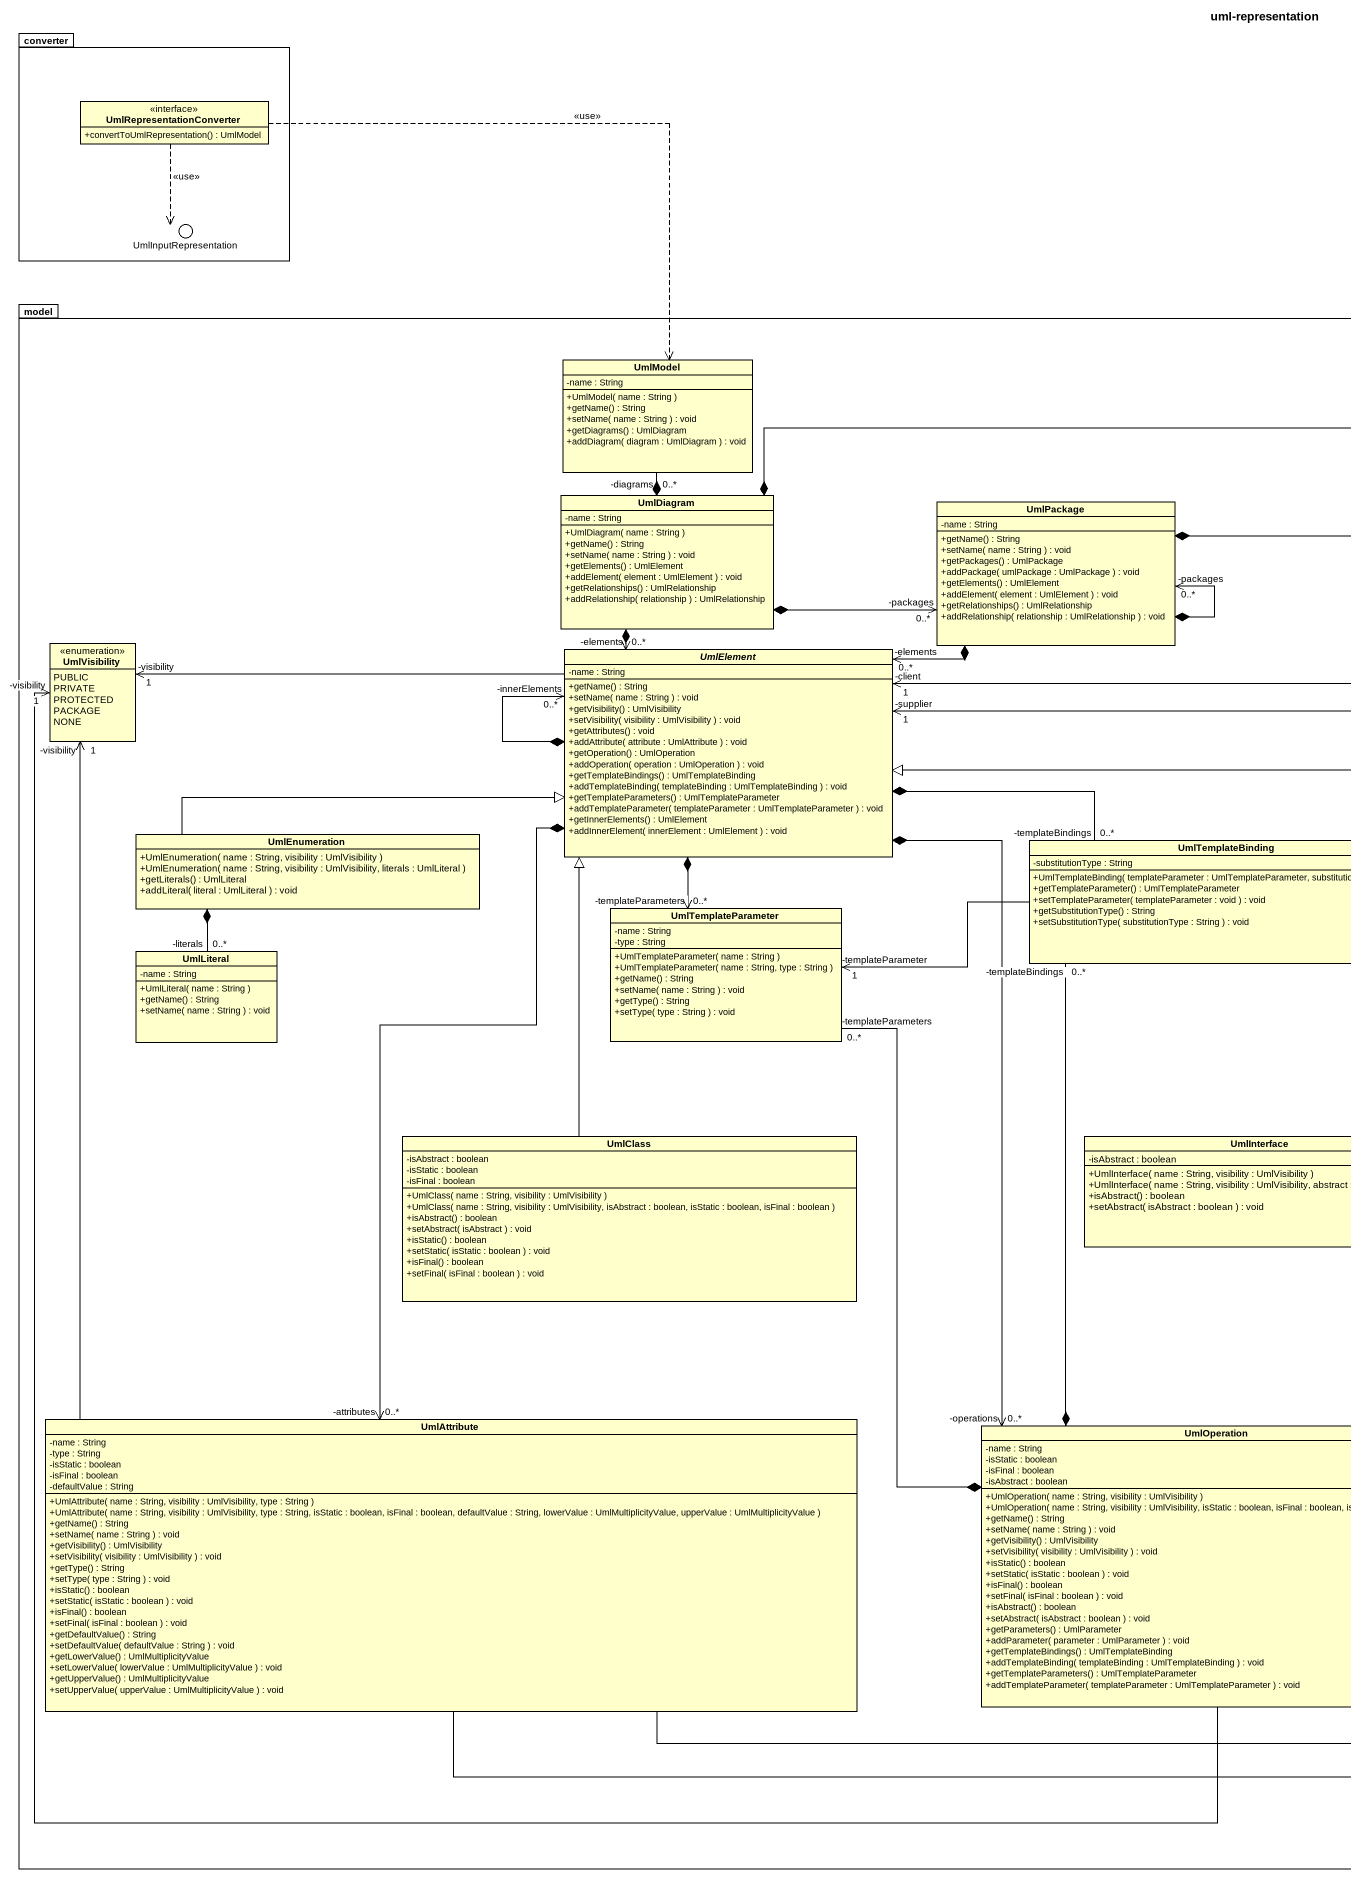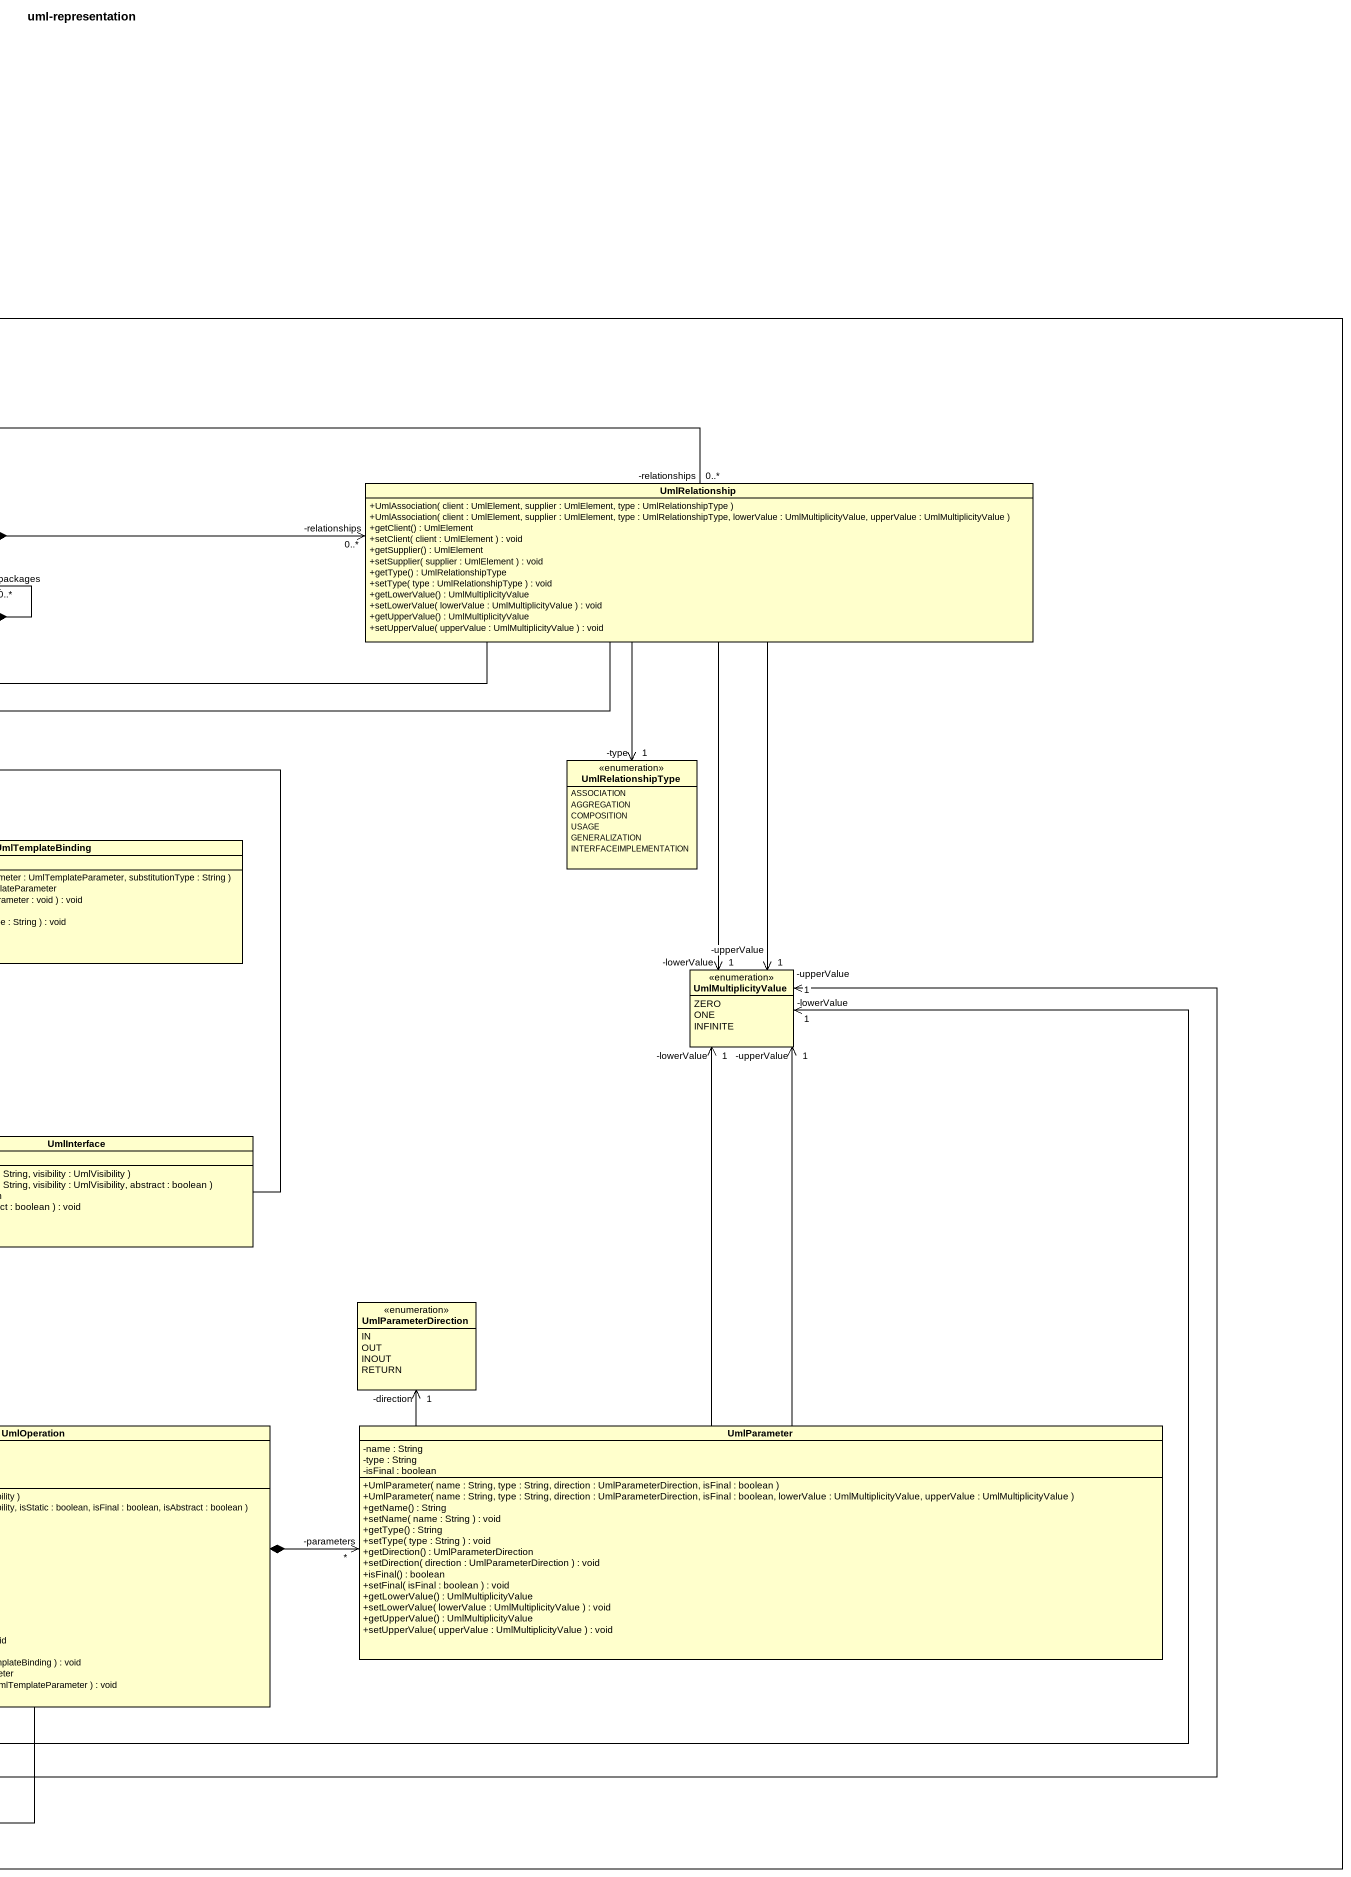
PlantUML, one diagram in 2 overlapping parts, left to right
@startuml
title uml-representation
allowmixing
hide circle
hide empty members
skinparam classAttributeIconSize 0
package converter {
  interface UmlRepresentationConverter {
    +convertToUmlRepresentation() : UmlModel
  }
}
() UmlInputRepresentation
package model {
  class UmlModel {
    -name : String
    +UmlModel( name : String )
    +getName() : String
    +setName( name : String ) : void
    +getDiagrams() : UmlDiagram
    +addDiagram( diagram : UmlDiagram ) : void
  }
  class UmlDiagram {
    -name : String
    +UmlDiagram( name : String )
    +getName() : String
    +setName( name : String ) : void
    +getElements() : UmlElement
    +addElement( element : UmlElement ) : void
    +getRelationships() : UmlRelationship
    +addRelationship( relationship ) : UmlRelationship
  }
  class UmlRelationship {
    +UmlAssociation( client : UmlElement, supplier : UmlElement, type : UmlRelationshipType )
    +UmlAssociation( client : UmlElement, supplier : UmlElement, type : UmlRelationshipType, lowerValue : UmlMultiplicityValue, upperValue : UmlMultiplicityValue )
    +getClient() : UmlElement
    +setClient( client : UmlElement ) : void
    +getSupplier() : UmlElement
    +setSupplier( supplier : UmlElement ) : void
    +getType() : UmlRelationshipType
    +setType( type : UmlRelationshipType ) : void
    +getLowerValue() : UmlMultiplicityValue
    +setLowerValue( lowerValue : UmlMultiplicityValue ) : void
    +getUpperValue() : UmlMultiplicityValue
    +setUpperValue( upperValue : UmlMultiplicityValue ) : void
  }
  class UmlPackage {
    -name : String
    +getName() : String
    +setName( name : String ) : void
    +getPackages() : UmlPackage
    +addPackage( umlPackage : UmlPackage ) : void
    +getElements() : UmlElement
    +addElement( element : UmlElement ) : void
    +getRelationships() : UmlRelationship
    +addRelationship( relationship : UmlRelationship ) : void
  }
  enum UmlVisibility {
    PUBLIC
    PRIVATE
    PROTECTED
    PACKAGE
    NONE
  }
  abstract class UmlElement {
    -name : String
    +getName() : String
    +setName( name : String ) : void
    +getVisibility() : UmlVisibility
    +setVisibility( visibility : UmlVisibility ) : void
    +getAttributes() : void
    +addAttribute( attribute : UmlAttribute ) : void
    +getOperation() : UmlOperation
    +addOperation( operation : UmlOperation ) : void
    +getTemplateBindings() : UmlTemplateBinding
    +addTemplateBinding( templateBinding : UmlTemplateBinding ) : void
    +getTemplateParameters() : UmlTemplateParameter
    +addTemplateParameter( templateParameter : UmlTemplateParameter ) : void
    +getInnerElements() : UmlElement
    +addInnerElement( innerElement : UmlElement ) : void
  }
  enum UmlRelationshipType {
    ASSOCIATION
    AGGREGATION
    COMPOSITION
    USAGE
    GENERALIZATION
    INTERFACEIMPLEMENTATION
  }
  class UmlEnumeration {
    +UmlEnumeration( name : String, visibility : UmlVisibility )
    +UmlEnumeration( name : String, visibility : UmlVisibility, literals : UmlLiteral )
    +getLiterals() : UmlLiteral
    +addLiteral( literal : UmlLiteral ) : void
  }
  class UmlTemplateBinding {
    -substitutionType : String
    +UmlTemplateBinding( templateParameter : UmlTemplateParameter, substitutionType : String )
    +getTemplateParameter() : UmlTemplateParameter
    +setTemplateParameter( templateParameter : void ) : void
    +getSubstitutionType() : String
    +setSubstitutionType( substitutionType : String ) : void
  }
  class UmlTemplateParameter {
    -name : String
    -type : String
    +UmlTemplateParameter( name : String )
    +UmlTemplateParameter( name : String, type : String )
    +getName() : String
    +setName( name : String ) : void
    +getType() : String
    +setType( type : String ) : void
  }
  class UmlLiteral {
    -name : String
    +UmlLiteral( name : String )
    +getName() : String
    +setName( name : String ) : void
  }
  enum UmlMultiplicityValue {
    ZERO
    ONE
    INFINITE
  }
  class UmlClass {
    -isAbstract : boolean
    -isStatic : boolean
    -isFinal : boolean
    +UmlClass( name : String, visibility : UmlVisibility )
    +UmlClass( name : String, visibility : UmlVisibility, isAbstract : boolean, isStatic : boolean, isFinal : boolean )
    +isAbstract() : boolean
    +setAbstract( isAbstract ) : void
    +isStatic() : boolean
    +setStatic( isStatic : boolean ) : void
    +isFinal() : boolean
    +setFinal( isFinal : boolean ) : void
  }
  class UmlInterface {
    -isAbstract : boolean
    +UmlInterface( name : String, visibility : UmlVisibility )
    +UmlInterface( name : String, visibility : UmlVisibility, abstract : boolean )
    +isAbstract() : boolean
    +setAbstract( isAbstract : boolean ) : void
  }
  enum UmlParameterDirection {
    IN
    OUT
    INOUT
    RETURN
  }
  class UmlAttribute {
    -name : String
    -type : String
    -isStatic : boolean
    -isFinal : boolean
    -defaultValue : String
    +UmlAttribute( name : String, visibility : UmlVisibility, type : String )
    +UmlAttribute( name : String, visibility : UmlVisibility, type : String, isStatic : boolean, isFinal : boolean, defaultValue : String, lowerValue : UmlMultiplicityValue, upperValue : UmlMultiplicityValue )
    +getName() : String
    +setName( name : String ) : void
    +getVisibility() : UmlVisibility
    +setVisibility( visibility : UmlVisibility ) : void
    +getType() : String
    +setType( type : String ) : void
    +isStatic() : boolean
    +setStatic( isStatic : boolean ) : void
    +isFinal() : boolean
    +setFinal( isFinal : boolean ) : void
    +getDefaultValue() : String
    +setDefaultValue( defaultValue : String ) : void
    +getLowerValue() : UmlMultiplicityValue
    +setLowerValue( lowerValue : UmlMultiplicityValue ) : void
    +getUpperValue() : UmlMultiplicityValue
    +setUpperValue( upperValue : UmlMultiplicityValue ) : void
  }
  class UmlOperation {
    -name : String
    -isStatic : boolean
    -isFinal : boolean
    -isAbstract : boolean
    +UmlOperation( name : String, visibility : UmlVisibility )
    +UmlOperation( name : String, visibility : UmlVisibility, isStatic : boolean, isFinal : boolean, isAbstract : boolean )
    +getName() : String
    +setName( name : String ) : void
    +getVisibility() : UmlVisibility
    +setVisibility( visibility : UmlVisibility ) : void
    +isStatic() : boolean
    +setStatic( isStatic : boolean ) : void
    +isFinal() : boolean
    +setFinal( isFinal : boolean ) : void
    +isAbstract() : boolean
    +setAbstract( isAbstract : boolean ) : void
    +getParameters() : UmlParameter
    +addParameter( parameter : UmlParameter ) : void
    +getTemplateBindings() : UmlTemplateBinding
    +addTemplateBinding( templateBinding : UmlTemplateBinding ) : void
    +getTemplateParameters() : UmlTemplateParameter
    +addTemplateParameter( templateParameter : UmlTemplateParameter ) : void
  }
  class UmlParameter {
    -name : String
    -type : String
    -isFinal : boolean
    +UmlParameter( name : String, type : String, direction : UmlParameterDirection, isFinal : boolean )
    +UmlParameter( name : String, type : String, direction : UmlParameterDirection, isFinal : boolean, lowerValue : UmlMultiplicityValue, upperValue : UmlMultiplicityValue )
    +getName() : String
    +setName( name : String ) : void
    +getType() : String
    +setType( type : String ) : void
    +getDirection() : UmlParameterDirection
    +setDirection( direction : UmlParameterDirection ) : void
    +isFinal() : boolean
    +setFinal( isFinal : boolean ) : void
    +getLowerValue() : UmlMultiplicityValue
    +setLowerValue( lowerValue : UmlMultiplicityValue ) : void
    +getUpperValue() : UmlMultiplicityValue
    +setUpperValue( upperValue : UmlMultiplicityValue ) : void
  }
}
converter -- UmlInputRepresentation
UmlRepresentationConverter ..> UmlInputRepresentation : <<use>>
UmlRepresentationConverter ..> UmlModel : <<use>>
UmlDiagram "0..*\n-diagrams" *-up- UmlModel
UmlDiagram *-right- "0..*\n-relationships" UmlRelationship
UmlDiagram *-right-> "-packages\n0..*" UmlPackage
UmlDiagram *--> "-elements\n0..*" UmlElement
UmlRelationship -left-> "1\n-client" UmlElement
UmlRelationship -left-> "-supplier\n1" UmlElement
UmlRelationship --> "-type\n1" UmlRelationshipType
UmlRelationship --> "1\n-lowerValue" UmlMultiplicityValue
UmlRelationship --> "-upperValue\n1" UmlMultiplicityValue
UmlPackage *-right-> "-relationships\n0..*" UmlRelationship
UmlPackage *--> "-packages\n0..*" UmlPackage
UmlPackage *-left-> "-elements\n0..*" UmlElement
UmlElement -left-> "-visibility\n1" UmlVisibility
UmlElement *--> "0..*\n-innerElements" UmlElement
UmlElement *-right- "-templateBindings\n0..*" UmlTemplateBinding
UmlElement *--> "-templateParameters\n0..*" UmlTemplateParameter
UmlElement *--> "-attributes\n0..*" UmlAttribute
UmlElement *--> "-operations\n0..*" UmlOperation
UmlEnumeration -right-|> UmlElement
UmlEnumeration *-- "0..*\n-literals" UmlLiteral
UmlTemplateBinding -left-> "1\n-templateParameter" UmlTemplateParameter
UmlClass -up-|> UmlElement
UmlInterface -up-|> UmlElement
UmlAttribute -up-> "1\n-visibility" UmlVisibility
UmlAttribute -right-> "-lowerValue\n1" UmlMultiplicityValue
UmlAttribute -right-> "1\n-upperValue" UmlMultiplicityValue
UmlOperation -up-> "-visibility\n1" UmlVisibility
UmlOperation *-up- "-templateBindings\n0..*" UmlTemplateBinding
UmlOperation *-up- "-templateParameters\n0..*" UmlTemplateParameter
UmlOperation *-right-> "-parameters\n*" UmlParameter
UmlParameter -up-> "1\n-lowerValue" UmlMultiplicityValue
UmlParameter -up-> "-upperValue\n1" UmlMultiplicityValue
UmlParameter -left-> "-direction\n1" UmlParameterDirection
@enduml
